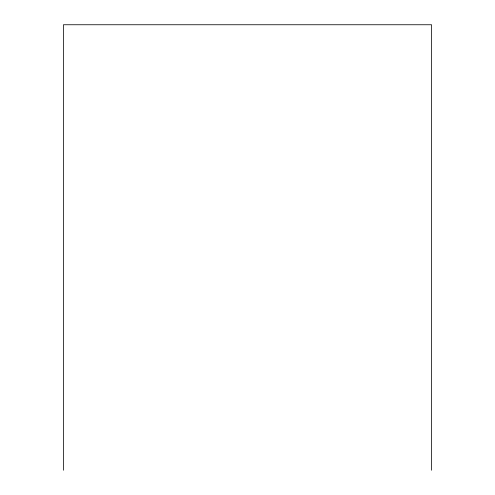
<?xml version="1.0" encoding="UTF-8"?>
<svg xmlns="http://www.w3.org/2000/svg" width="495" height="495" viewBox="0 0 495 495"><rect width="100%" height="100%" fill="white"/><g stroke="black" fill="none" stroke-linecap="round" stroke-linejoin="round"><path stroke-width="0.74" d="M431.572 470.25L431.572 24.75L63.428 24.75L63.428 470.25"/></g></svg>
